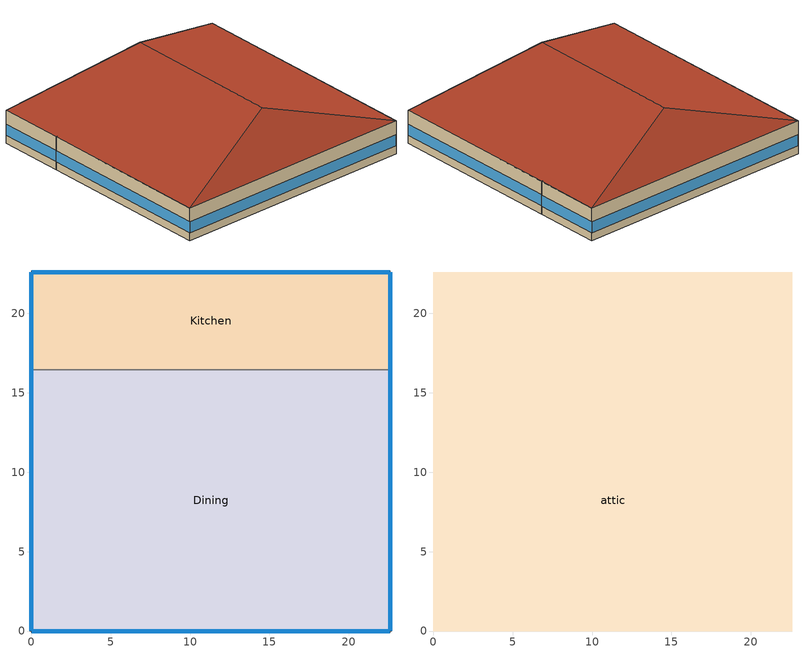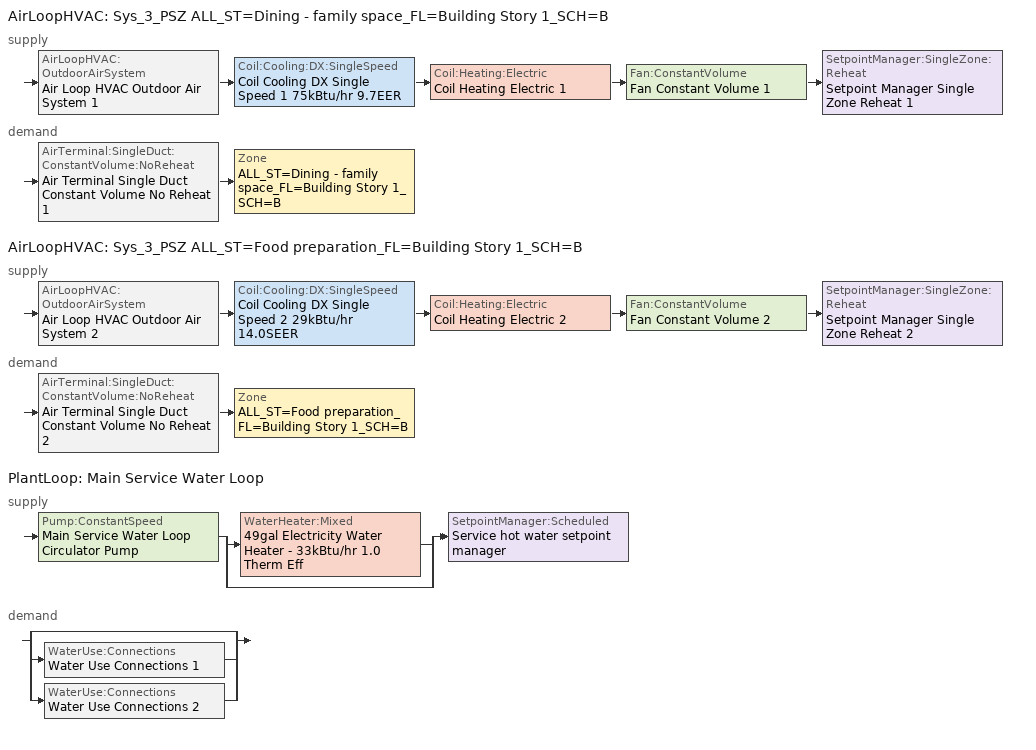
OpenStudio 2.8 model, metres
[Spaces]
Kitchen
 floor ground: 22.61,22.61 22.61,16.44 0,16.44 0,22.61 z0
 wall outside: 22.61,16.44 22.61,22.61 0,22.61 0,16.44 z0:3.05
 wall to Dining: 0,16.44 22.61,16.44 z0:3.05
 window (BTAP-Ext-FixedWindow:U=0.220 SHGC=0.600): 22.61,16.47 22.61,22.58 / 0,22.58 0,16.47 z0.76:1.79; 22.58,22.61 0.03,22.61 z0.76:1.78
Dining
 floor ground: 22.61,16.44 22.61,0 0,0 0,16.44 z0
 wall outside: 0,16.44 0,0 22.61,0 22.61,16.44 z0:3.05
 window (BTAP-Ext-FixedWindow:U=0.220 SHGC=0.600): 22.61,0.03 22.61,16.42 / 0.03,0 22.58,0 / 0,16.42 0,0.03 z0.76:1.78
attic
 floor to Dining: 22.61,16.44 22.61,0 0,0 0,16.44 z3.05
 floor to Kitchen: 22.61,22.61 22.61,16.44 0,16.44 0,22.61 z3.05
 roof outside: 11.3,18.84,6.82 22.61,22.61,3.05 0,22.61,3.05; 11.3,3.77,6.82 0,0,3.05 22.61,0,3.05; 11.3,18.84,6.82 0,22.61,3.05 0,0,3.05 11.3,3.77,6.82; 11.3,3.77,6.82 22.61,0,3.05 22.61,22.61,3.05 11.3,18.84,6.82
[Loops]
AirLoopHVAC 'Sys_3_PSZ ALL_ST=Dining - family space_FL=Building Story 1_SCH=B'
 supply: AirLoopHVAC:OutdoorAirSystem 'Air Loop HVAC Outdoor Air System 1' > Coil:Cooling:DX:SingleSpeed 'Coil Cooling DX Single Speed 1 75kBtu/hr 9.7EER' > Coil:Heating:Electric 'Coil Heating Electric 1' > Fan:ConstantVolume 'Fan Constant Volume 1' > SetpointManager:SingleZone:Reheat 'Setpoint Manager Single Zone Reheat 1'
 demand: AirTerminal:SingleDuct:ConstantVolume:NoReheat 'Air Terminal Single Duct Constant Volume No Reheat 1' > Zone 'ALL_ST=Dining - family space_FL=Building Story 1_SCH=B'
AirLoopHVAC 'Sys_3_PSZ ALL_ST=Food preparation_FL=Building Story 1_SCH=B'
 supply: AirLoopHVAC:OutdoorAirSystem 'Air Loop HVAC Outdoor Air System 2' > Coil:Cooling:DX:SingleSpeed 'Coil Cooling DX Single Speed 2 29kBtu/hr 14.0SEER' > Coil:Heating:Electric 'Coil Heating Electric 2' > Fan:ConstantVolume 'Fan Constant Volume 2' > SetpointManager:SingleZone:Reheat 'Setpoint Manager Single Zone Reheat 2'
 demand: AirTerminal:SingleDuct:ConstantVolume:NoReheat 'Air Terminal Single Duct Constant Volume No Reheat 2' > Zone 'ALL_ST=Food preparation_FL=Building Story 1_SCH=B'
PlantLoop 'Main Service Water Loop'
 supply: Pump:ConstantSpeed 'Main Service Water Loop Circulator Pump' > split
  | WaterHeater:Mixed '49gal Electricity Water Heater - 33kBtu/hr 1.0 Therm Eff'
  | bypass
  join > SetpointManager:Scheduled 'Service hot water setpoint manager'
 demand: split
  | bypass
  | WaterUse:Connections 'Water Use Connections 1'
  | WaterUse:Connections 'Water Use Connections 2'
[Site]
Calgary Intl AP_AB_CAN: Latitude {deg}=51.114; Longitude {deg}=-114.02; Time Zone {hr}=-7; Elevation {m}=1084.1; Terrain=City
[Building]
FullServiceRestaurant: North Axis {deg}=0; Default Construction Set=BTAP-Mass at hdd = 5000.0; Standards Number of Stories=1; Standards Number of Above Ground Stories=1; Standards Template=NECB2011; Standards Building Type=FullServiceRestaurant
[Site:WaterMainsTemperature]
Calculation Method=Correlation; Annual Average Outdoor Air Temperature {C}=5; Maximum Difference In Monthly Average Outdoor Air Temperatures {deltaC}=23.3
[Site:GroundTemperature:BuildingSurface]
19.527, 19.502, 19.536, 19.598, 20.002, 21.64, 22.225, 22.375, 21.449, 20.121, 19.802, 19.633
[SizingPeriod:DesignDay] Barometric Pressure {Pa}=88961; Sky Clearness=0; Rain Indicator=0; Snow Indicator=0; Day of Month=21; Daylight Saving Time Indicator=0; Humidity Indicating Type=Wetbulb; Dry-Bulb Temperature Range Modifier Type=DefaultMultipliers
Name | Maximum Dry-Bulb Temperature {C} | Daily Dry-Bulb Temperature Range {deltaC} | Humidity Indicating Conditions at Maximum Dry-Bulb | Wind Speed {m/s} | Wind Direction {deg} | Month | Day Type | Solar Model Indicator | ASHRAE Taub | ASHRAE Taud
Calgary Intl AP Ann Htg 99.6% Condns DB | -28.5 | 0 | -28.5 | 2.9 | 200 | 1 | WinterDesignDay | ASHRAEClearSky
Calgary Intl AP Ann Clg .4% Condns DB=>MWB | 28.5 | 12.1 | 16.1 | 4.5 | 160 | 7 | SummerDesignDay | ASHRAETau | 0.339 | 2.421
[Material:NoMass] Roughness=Smooth; Thermal Absorptance=0.9; Solar Absorptance=0.7
Name | Thermal Resistance {m2-K/W} | Visible Absorptance
Typical Carpet Pad; Typical Carpet Pad 1 | 0.21648 | 0.8
Typical Insulation 1 | 5.91238 | 0.7
Typical Insulation 2 | 4.49096 | 0.7
Typical Insulation 3 | 6.17282 | 0.7
Typical Carpet Pad 2 | 1.25503 | 0.8
Typical Carpet Pad 3; Typical Carpet Pad 4 | 3.45515 | 0.8
Typical Insulation 4 | 0.454528 | 0.7
Typical Insulation 5 | 0.454545 | 0.7
[Material]
Name | Roughness | Thickness {m} | Conductivity {W/m-K} | Density {kg/m3} | Specific Heat {J/kg-K} | Thermal Absorptance | Solar Absorptance | Visible Absorptance
G05 25mm wood | MediumSmooth | 0.0254 | 0.15 | 608 | 1630 | 0.9 | 0.5 | 0.5
100mm Normalweight concrete floor 1 | MediumSmooth | 0.1016 | 2.31 | 2322 | 832
G01 13mm gypsum board 1 | Smooth | 0.0127 | 0.16 | 800 | 1090 | 0.9 | 0.7 | 0.5
4 in. Normalweight Concrete Floor 1 | MediumRough | 0.1016 | 2.31 | 2322 | 832 | 0.9 | 0.7 | 0.7
1IN Stucco 1 | Smooth | 0.0253 | 0.6918 | 1858 | 837 | 0.9 | 0.7 | 0.92
8IN CONCRETE HW RefBldg 1 | Rough | 0.2032 | 1.311 | 2240 | 836.8 | 0.9 | 0.7 | 0.7
1/2IN Gypsum 1 | Smooth | 0.0127 | 0.16 | 784.9 | 830 | 0.9 | 0.4 | 0.4
Metal Roof Surface 1; F08 Metal surface 1 | Smooth | 0.0008 | 45.28 | 7824 | 500 | 0.9 | 0.7 | 0.7
6 in. Normalweight Concrete Floor 1; 6 in. Normalweight Concrete Floor 2; 6 in. Normalweight Concrete Floor 3 | MediumRough | 0.1524 | 2.31 | 2322 | 832 | 0.9 | 0.7 | 0.7
[Construction]
BTAP-Int-Partition; BTAP-Int-Door: G05 25mm wood
BTAP-Int-Floor: 100mm Normalweight concrete floor 1, Typical Carpet Pad
BTAP-Int-Wall: G01 13mm gypsum board 1, G01 13mm gypsum board 1
BTAP-Int-Ceiling: Typical Carpet Pad, 100mm Normalweight concrete floor 1
BTAP-Int-Window: SimpleGlazing
BTAP-Ext-Floor-Mass:U-0.162: Typical Insulation 1, 4 in. Normalweight Concrete Floor 1, Typical Carpet Pad 1
BTAP-Ext-Wall-Mass:U-0.21: 1IN Stucco 1, 8IN CONCRETE HW RefBldg 1, Typical Insulation 2, 1/2IN Gypsum 1
BTAP-Ext-Roof-Metal:U-0.162: Metal Roof Surface 1, Typical Insulation 3
BTAP-Grnd-Floor-Mass:U-0.757: 6 in. Normalweight Concrete Floor 1, Typical Carpet Pad 2
BTAP-Grnd-Wall-Mass:U-0.284: 6 in. Normalweight Concrete Floor 2, Typical Carpet Pad 3
BTAP-Grnd-Roof-Mass:U-0.284: 6 in. Normalweight Concrete Floor 3, Typical Carpet Pad 4
BTAP-Ext-FixedWindow:U=0.220 SHGC=0.600; BTAP-Ext-GlassDoors:U=0.220 SHGC=0.600; BTAP-Ext-Skylights:U=0.220 SHGC=0.600; BTAP-Ext-DaylightDomes:U=0.220 SHGC=0.600; BTAP-Ext-DaylightDiffuser:U=0.220 SHGC=0.600: SimpleGlazing:U=0.220 SHGC=0.600
BTAP-Ext-Door:U-2.2: F08 Metal surface 1, Typical Insulation 4
BTAP-Ext-OverHeadDoor:U-2.2: Typical Insulation 5
[DefaultConstructionSet]
BTAP-Mass at hdd = 5000.0: Default Exterior Surface Constructions=BTAP-Mass at hdd = 5000.0; Default Interior Surface Constructions=Default Surface Constructions 2; Default Ground Contact Surface Constructions=BTAP-Mass at hdd = 5000.0 1; Default Exterior SubSurface Constructions=BTAP-Mass at hdd = 5000.0; Default Interior SubSurface Constructions=Default Sub Surface Constructions 2; Interior Partition Construction=BTAP-Int-Partition
[DefaultSurfaceConstructions]
Name | Floor Construction | Wall Construction | Roof Ceiling Construction
Default Surface Constructions 2 | BTAP-Int-Floor | BTAP-Int-Wall | BTAP-Int-Ceiling
BTAP-Mass at hdd = 5000.0 | BTAP-Ext-Floor-Mass:U-0.162 | BTAP-Ext-Wall-Mass:U-0.21 | BTAP-Ext-Roof-Metal:U-0.162
BTAP-Mass at hdd = 5000.0 1 | BTAP-Grnd-Floor-Mass:U-0.757 | BTAP-Grnd-Wall-Mass:U-0.284 | BTAP-Grnd-Roof-Mass:U-0.284
[DefaultSubSurfaceConstructions]
Name | Fixed Window Construction | Operable Window Construction | Door Construction | Glass Door Construction | Overhead Door Construction | Skylight Construction | Tubular Daylight Dome Construction | Tubular Daylight Diffuser Construction
Default Sub Surface Constructions 2 | BTAP-Int-Window | BTAP-Int-Window | BTAP-Int-Door
BTAP-Mass at hdd = 5000.0 | BTAP-Ext-FixedWindow:U=0.220 SHGC=0.600 | BTAP-Ext-FixedWindow:U=0.220 SHGC=0.600 | BTAP-Ext-Door:U-2.2 | BTAP-Ext-GlassDoors:U=0.220 SHGC=0.600 | BTAP-Ext-OverHeadDoor:U-2.2 | BTAP-Ext-Skylights:U=0.220 SHGC=0.600 | BTAP-Ext-DaylightDomes:U=0.220 SHGC=0.600 | BTAP-Ext-DaylightDiffuser:U=0.220 SHGC=0.600
[WindowMaterial:SimpleGlazingSystem] U-Factor {W/m2-K}=2.2; Solar Heat Gain Coefficient=0.6; Visible Transmittance=0.21
SimpleGlazing; SimpleGlazing:U=0.220 SHGC=0.600
[Space]
Name | Space Type | Building Story | Thermal Zone | Part of Total Floor Area
Kitchen | Space Function Food preparation | Building Story 1 | ALL_ST=Food preparation_FL=Building Story 1_SCH=B | Yes
Dining | Space Function Dining - family space | Building Story 1 | ALL_ST=Dining - family space_FL=Building Story 1_SCH=B | Yes
attic | Space Function - undefined - | Building Story 2 | ALL_ST=- undefined -_FL=Building Story 2_SCH=A | No
[BuildingStory]
Name | Nominal Z Coordinate {m}
Building Story 1 | 0
Building Story 2 | 3.0488
[SpaceType] Standards Building Type=Space Function
Name | Default Schedule Set | Design Specification Outdoor Air Object | Standards Space Type
Space Function - undefined - | Space Function - undefined - Schedule Set | Space Function - undefined - Ventilation | - undefined -
Space Function Dining - family space | Space Function Dining - family space Schedule Set | Space Function Dining - family space Ventilation | Dining - family space
Space Function Food preparation | Space Function Food preparation Schedule Set | Space Function Food preparation Ventilation | Food preparation
[DesignSpecification:OutdoorAir] Outdoor Air Flow per Person {m3/s-person}=0; Outdoor Air Flow Air Changes per Hour {1/hr}=0
Name | Outdoor Air Flow per Floor Area {m3/s-m2} | Outdoor Air Method | Outdoor Air Flow Rate {m3/s}
Space Function - undefined - Ventilation | 0
Space Function Dining - family space Ventilation | 0.0035814 | Sum | 0
Space Function Food preparation Ventilation | 0.0013716 | Sum | 0
[DefaultScheduleSet] Infiltration Schedule=Always On
Name | Number of People Schedule | People Activity Level Schedule | Lighting Schedule | Electric Equipment Schedule
Space Function - undefined - Schedule Set
Space Function Dining - family space Schedule Set; Space Function Food preparation Schedule Set | NECB-B-Occupancy | NECB-Activity | NECB-B-Lighting | NECB-B-Electric-Equipment
[ThermostatSetpoint:DualSetpoint]
Name | Heating Setpoint Temperature Schedule | Cooling Setpoint Temperature Schedule
Space Function - undefined - Thermostat 3
Space Function Dining - family space Thermostat 3; Space Function Food preparation Thermostat 3 | NECB-B-Thermostat Setpoint-Heating | NECB-B-Thermostat Setpoint-Cooling
[People:Definition] Number of People Calculation Method=People/Area; Fraction Radiant=0.3
Name | People per Space Floor Area {person/m2}
Space Function Dining - family space People Definition | 0.0999967
Space Function Food preparation People Definition | 0.0500522
[People] Work Efficiency Schedule=Work Efficiency Schedule; Clothing Insulation Schedule=Clothing Schedule; Air Velocity Schedule=Air Velocity Schedule; Multiplier=1
Name | People Definition | Space or SpaceType
Space Function Dining - family space People | Space Function Dining - family space People Definition | Space Function Dining - family space
Space Function Food preparation People | Space Function Food preparation People Definition | Space Function Food preparation
[Lights:Definition] Design Level Calculation Method=Watts/Area; Fraction Radiant=0.5; Fraction Visible=0.2
Name | Watts per Space Floor Area {W/m2}
Space Function Dining - family space Lights Definition | 9.59992
Space Function Food preparation Lights Definition | 10.6999
[Lights] Fraction Replaceable=1
Name | Lights Definition | Space or SpaceType
Space Function Dining - family space Lights | Space Function Dining - family space Lights Definition | Space Function Dining - family space
Space Function Food preparation Lights | Space Function Food preparation Lights Definition | Space Function Food preparation
[ElectricEquipment:Definition] Design Level Calculation Method=Watts/Area; Fraction Radiant=0.5
Name | Watts per Space Floor Area {W/m2}
Space Function Dining - family space Elec Equip Definition | 0.999992
Space Function Food preparation Elec Equip Definition | 9.99992
[ElectricEquipment]
Name | Electric Equipment Definition | Space or SpaceType
Space Function Dining - family space Elec Equip | Space Function Dining - family space Elec Equip Definition | Space Function Dining - family space
Space Function Food preparation Elec Equip | Space Function Food preparation Elec Equip Definition | Space Function Food preparation
[SpaceInfiltration:DesignFlowRate] Schedule=Always On Discrete; Design Flow Rate Calculation Method=Flow/ExteriorArea; Flow per Exterior Surface Area {m3/s-m2}=0.00025; Constant Term Coefficient=0; Temperature Term Coefficient=0; Velocity Term Coefficient=0.224; Velocity Squared Term Coefficient=0
Name | Space or SpaceType
attic Infiltration | attic
Dining Infiltration | Dining
Kitchen Infiltration | Kitchen
[ThermalZone] Use Ideal Air Loads=No
Name | Thermostat
ALL_ST=- undefined -_FL=Building Story 2_SCH=A | Space Function - undefined - Thermostat 3
ALL_ST=Dining - family space_FL=Building Story 1_SCH=B | Space Function Dining - family space Thermostat 3
ALL_ST=Food preparation_FL=Building Story 1_SCH=B | Space Function Food preparation Thermostat 3
[Sizing:Zone] Zone Cooling Design Supply Air Temperature Input Method=SupplyAirTemperature; Zone Cooling Design Supply Air Temperature Difference {deltaC}=11.11; Zone Heating Design Supply Air Temperature Input Method=SupplyAirTemperature; Zone Heating Design Supply Air Temperature Difference {deltaC}=11.11; Zone Cooling Design Supply Air Humidity Ratio {kg-H2O/kg-air}=0.0085; Zone Heating Design Supply Air Humidity Ratio {kg-H2O/kg-air}=0.008; Cooling Design Air Flow Method=DesignDay; Heating Design Air Flow Method=DesignDay; Account for Dedicated Outdoor Air System=No; Dedicated Outdoor Air System Control Strategy=NeutralSupplyAir; Dedicated Outdoor Air Low Setpoint Temperature for Design {C}=autosize; Dedicated Outdoor Air High Setpoint Temperature for Design {C}=autosize
Name | Zone Cooling Design Supply Air Temperature {C} | Zone Heating Design Supply Air Temperature {C} | Zone Heating Sizing Factor | Zone Cooling Sizing Factor
ALL_ST=- undefined -_FL=Building Story 2_SCH=A | 14 | 40
ALL_ST=Dining - family space_FL=Building Story 1_SCH=B; ALL_ST=Food preparation_FL=Building Story 1_SCH=B | 13 | 43 | 1.3 | 1.1
[Zone equipment]
ALL_ST=Dining - family space_FL=Building Story 1_SCH=B: Air Terminal Single Duct Constant Volume No Reheat 1, Zone HVAC Baseboard Convective Electric 1
ALL_ST=Food preparation_FL=Building Story 1_SCH=B: Air Terminal Single Duct Constant Volume No Reheat 2, Zone HVAC Baseboard Convective Electric 2
[AirLoopHVAC] Design Supply Air Flow Rate {m3/s}=AutoSize
Name | Availability Schedule
Sys_3_PSZ ALL_ST=Dining - family space_FL=Building Story 1_SCH=B | Sys_3_PSZ ALL_ST=Dining - family space_FL=Building Story 1_SCH=B Occ Sch
Sys_3_PSZ ALL_ST=Food preparation_FL=Building Story 1_SCH=B | Sys_3_PSZ ALL_ST=Food preparation_FL=Building Story 1_SCH=B Occ Sch
[Sizing:System] Type of Load to Size On=Sensible; Design Outdoor Air Flow Rate {m3/s}=Autosize; Central Heating Maximum System Air Flow Ratio=1; Preheat Design Temperature {C}=7; Preheat Design Humidity Ratio {kg-H2O/kg-Air}=0.008; Precool Design Temperature {C}=13; Precool Design Humidity Ratio {kg-H2O/kg-Air}=0.008; Central Cooling Design Supply Air Temperature {C}=13; Central Heating Design Supply Air Temperature {C}=43; Sizing Option=NonCoincident; 100% Outdoor Air in Cooling=No; 100% Outdoor Air in Heating=No; Central Cooling Design Supply Air Humidity Ratio {kg-H2O/kg-Air}=0.0085; Central Heating Design Supply Air Humidity Ratio {kg-H2O/kg-Air}=0.008; Cooling Design Air Flow Method=DesignDay; Cooling Design Air Flow Rate {m3/s}=0; Heating Design Air Flow Method=DesignDay; Heating Design Air Flow Rate {m3/s}=0; System Outdoor Air Method=ZoneSum; Zone Maximum Outdoor Air Fraction=1; Cooling Supply Air Flow Rate Per Floor Area {m3/s-m2}=0.00996765; Cooling Fraction of Autosized Cooling Supply Air Flow Rate=1; Cooling Supply Air Flow Rate Per Unit Cooling Capacity {m3/s-W}=3.94755e-05; Heating Supply Air Flow Rate Per Floor Area {m3/s-m2}=0.00996765; Heating Fraction of Autosized Heating Supply Air Flow Rate=1; Heating Fraction of Autosized Cooling Supply Air Flow Rate=1; Heating Supply Air Flow Rate Per Unit Heating Capacity {m3/s-W}=3.15882e-05; Cooling Design Capacity Method=CoolingDesignCapacity; Cooling Design Capacity {W}=autosize; Cooling Design Capacity Per Floor Area {W/m2}=234.7; Fraction of Autosized Cooling Design Capacity=1; Heating Design Capacity Method=HeatingDesignCapacity; Heating Design Capacity {W}=autosize; Heating Design Capacity Per Floor Area {W/m2}=157; Fraction of Autosized Heating Design Capacity=1; Central Cooling Capacity Control Method=OnOff
Sys_3_PSZ ALL_ST=Dining - family space_FL=Building Story 1_SCH=B; Sys_3_PSZ ALL_ST=Food preparation_FL=Building Story 1_SCH=B
[Fan:ConstantVolume] Availability Schedule=Always On Discrete; Fan Total Efficiency=0.39975; Pressure Rise {Pa}=640; Maximum Flow Rate {m3/s}=AutoSize; Motor Efficiency=0.615
Fan Constant Volume 1; Fan Constant Volume 2
[Coil:Heating:Electric] Availability Schedule=Always On Discrete
Coil Heating Electric 1; Coil Heating Electric 2
[Coil:Cooling:DX:SingleSpeed] Availability Schedule=Always On Discrete; Rated Total Cooling Capacity {W}=autosize; Rated Sensible Heat Ratio=autosize; Rated Air Flow Rate {m3/s}=autosize; Rated Evaporator Fan Power Per Volume Flow Rate {W/(m3/s)}=773.3; Total Cooling Capacity Function of Temperature Curve=DXCOOL-NECB2011-REF-CAPFT; Total Cooling Capacity Function of Flow Fraction Curve=DXCOOL-NECB2011-REF-CAPFFLOW; Energy Input Ratio Function of Temperature Curve=DXCOOL-NECB2011-REF-COOLEIRFT; Energy Input Ratio Function of Flow Fraction Curve=DXCOOL-NECB2011-REF-COOLEIRFFLOW; Part Load Fraction Correlation Curve=DXCOOL-NECB2011-REF-COOLPLFFPLR; Condenser Type=AirCooled; Evaporative Condenser Effectiveness=0; Evaporative Condenser Air Flow Rate {m3/s}=Autosize; Evaporative Condenser Pump Rated Power Consumption {W}=Autosize; Crankcase Heater Capacity {W}=0; Maximum Outdoor Dry-Bulb Temperature for Crankcase Heater Operation {C}=0; Basin Heater Capacity {W/K}=0; Basin Heater Setpoint Temperature {C}=10
Name | Rated COP {W/W}
Coil Cooling DX Single Speed 1 75kBtu/hr 9.7EER | 3.36599
Coil Cooling DX Single Speed 2 29kBtu/hr 14.0SEER | 4.11713
[Controller:OutdoorAir] Minimum Outdoor Air Flow Rate {m3/s}=autosize; Maximum Outdoor Air Flow Rate {m3/s}=Autosize; Economizer Control Action Type=ModulateFlow; Lockout Type=NoLockout; Minimum Limit Type=FixedMinimum; High Humidity Control=No; Heat Recovery Bypass Control Type=BypassWhenWithinEconomizerLimits
Name | Economizer Control Type | Minimum Outdoor Air Schedule | Controller Mechanical Ventilation | Economizer Maximum Limit Dry-Bulb Temperature {C} | Economizer Maximum Limit Enthalpy {J/kg} | Economizer Minimum Limit Dry-Bulb Temperature {C}
Controller Outdoor Air 1 | DifferentialEnthalpy | Sys_3_PSZ ALL_ST=Dining - family space_FL=Building Story 1_SCH=B Occ Sch | Controller Mechanical Ventilation 1
Controller Outdoor Air 2 | NoEconomizer | Always On Discrete | Controller Mechanical Ventilation 2 | 28 | 64000 | -100
[Controller:MechanicalVentilation] Availability Schedule=Always On Discrete; Demand Controlled Ventilation=Yes; System Outdoor Air Method=ZoneSum
Controller Mechanical Ventilation 1; Controller Mechanical Ventilation 2
[AirLoopHVAC:OutdoorAirSystem]
Name | Controller
Air Loop HVAC Outdoor Air System 1 | Controller Outdoor Air 1
Air Loop HVAC Outdoor Air System 2 | Controller Outdoor Air 2
[SetpointManager:SingleZone:Reheat] Minimum Supply Air Temperature {C}=13; Maximum Supply Air Temperature {C}=43
Name | Control Zone
Setpoint Manager Single Zone Reheat 1 | ALL_ST=Dining - family space_FL=Building Story 1_SCH=B
Setpoint Manager Single Zone Reheat 2 | ALL_ST=Food preparation_FL=Building Story 1_SCH=B
[AirTerminal:SingleDuct:ConstantVolume:NoReheat] Availability Schedule=Always On Discrete; Maximum Air Flow Rate {m3/s}=AutoSize
Air Terminal Single Duct Constant Volume No Reheat 1; Air Terminal Single Duct Constant Volume No Reheat 2
[ZoneHVAC:Baseboard:Convective:Electric] Availability Schedule=Always On Discrete; Nominal Capacity {W}=autosize; Efficiency=1
Zone HVAC Baseboard Convective Electric 1; Zone HVAC Baseboard Convective Electric 2
[PlantLoop]
Main Service Water Loop: Glycol Concentration=0; Maximum Loop Temperature {C}=60; Minimum Loop Temperature {C}=10; Plant Loop Volume {m3}=Autocalculate; Load Distribution Scheme=Optimal
[Sizing:Plant]
Main Service Water Loop: Loop Type=Heating; Design Loop Exit Temperature {C}=60; Loop Design Temperature Difference {deltaC}=5; Sizing Option=NonCoincident; Zone Timesteps in Averaging Window=1; Coincident Sizing Factor Mode=None
[SetpointManager:Scheduled]
Service hot water setpoint manager: Control Variable=Temperature; Schedule=Service Water Loop Temp - 140F
[Pump:ConstantSpeed]
Main Service Water Loop Circulator Pump: Rated Flow Rate {m3/s}=autosize; Rated Pump Head {Pa}=232.101; Rated Power Consumption {W}=autosize; Motor Efficiency=0.7; Fraction of Motor Inefficiencies to Fluid Stream=0; Pump Control Type=Intermittent; Design Power Sizing Method=PowerPerFlowPerPressure; Design Electric Power per Unit Flow Rate {W/(m3/s)}=348701.1; Design Shaft Power per Unit Flow Rate per Unit Head {W-s/m3-Pa}=1.28205
[WaterHeater:Mixed]
49gal Electricity Water Heater - 33kBtu/hr 1.0 Therm Eff: Tank Volume {m3}=0.184338; Setpoint Temperature Schedule=Service Water Loop Temp - 140F; Deadband Temperature Difference {deltaC}=2; Maximum Temperature Limit {C}=60; Heater Control Type=Cycle; Heater Maximum Capacity {W}=9631.68; Heater Fuel Type=Electricity; Heater Thermal Efficiency=1; Off Cycle Parasitic Fuel Consumption Rate {W}=31.3783; Off Cycle Parasitic Fuel Type=Electricity; Off Cycle Parasitic Heat Fraction to Tank=0.8; On Cycle Parasitic Fuel Consumption Rate {W}=31.3783; On Cycle Parasitic Fuel Type=Electricity; On Cycle Parasitic Heat Fraction to Tank=0; Ambient Temperature Indicator=Schedule; Ambient Temperature Schedule=Water Heater Ambient Temp Schedule - 70f; Off Cycle Loss Coefficient to Ambient Temperature {W/K}=1.9766; On Cycle Loss Coefficient to Ambient Temperature {W/K}=1.9766; Use Side Effectiveness=1; Source Side Effectiveness=1; Use Side Design Flow Rate {m3/s}=autosize; Source Side Design Flow Rate {m3/s}=autosize; Indirect Water Heating Recovery Time {hr}=1.5; Source Side Flow Control Mode=IndirectHeatPrimarySetpoint
[WaterUse:Connections]
Name | Water Use Equipment Name 1
Water Use Connections 1 | Dining Service Water Use 0.38gal/min
Water Use Connections 2 | Kitchen Service Water Use 0.07gal/min
[WaterUse:Equipment:Definition]
Name | Peak Flow Rate {m3/s} | Target Temperature Schedule | Sensible Fraction Schedule | Latent Fraction Schedule
Dining Service Water Use Def 0.38gal/min | 2.39515e-05 | Schedule Ruleset 5 | Schedule Ruleset 3 | Schedule Ruleset 4
Kitchen Service Water Use Def 0.07gal/min | 4.49574e-06 | Schedule Ruleset 8 | Schedule Ruleset 6 | Schedule Ruleset 7
[WaterUse:Equipment] Flow Rate Fraction Schedule=NECB-B-Service Water Heating
Name | Water Use Equipment Definition | Space
Dining Service Water Use 0.38gal/min | Dining Service Water Use Def 0.38gal/min | Dining
Kitchen Service Water Use 0.07gal/min | Kitchen Service Water Use Def 0.07gal/min | Kitchen
[ZoneControl:ContaminantController] Carbon Dioxide Control Availability Schedule=indoor_co2_availability_schedule; Carbon Dioxide Setpoint Schedule=indoor_co2_setpoint_schedule
Name | Controlled Zone
attic Zone Control Contaminant Controller | ALL_ST=- undefined -_FL=Building Story 2_SCH=A
Dining Zone Control Contaminant Controller | ALL_ST=Dining - family space_FL=Building Story 1_SCH=B
Kitchen Zone Control Contaminant Controller | ALL_ST=Food preparation_FL=Building Story 1_SCH=B
[AvailabilityManager:NightCycle] Control Type=CycleOnAny; Thermostat Tolerance {deltaC}=1; Cycling Run Time {s}=3600
Availability Manager Night Cycle 1; Availability Manager Night Cycle 2
[Schedule:Ruleset]
Always On: Default Day Schedule=Always On Default
Clothing Schedule: Default Day Schedule=Clothing Schedule Default Winter Clothes
Air Velocity Schedule: Default Day Schedule=Air Velocity Schedule Default
Work Efficiency Schedule: Default Day Schedule=Work Efficiency Schedule Default
NECB-B-Occupancy: Default Day Schedule=NECB-B-Occupancy Default
NECB-Activity: Default Day Schedule=NECB-Activity Default; Summer Design Day Schedule=NECB-Activity Summer Design Day; Winter Design Day Schedule=NECB-Activity Winter Design Day
NECB-B-Lighting: Default Day Schedule=NECB-B-Lighting Default
NECB-B-Electric-Equipment: Default Day Schedule=NECB-B-Electric-Equipment Default
NECB-B-Thermostat Setpoint-Heating: Default Day Schedule=NECB-B-Thermostat Setpoint-Heating Default
NECB-B-Thermostat Setpoint-Cooling: Default Day Schedule=NECB-B-Thermostat Setpoint-Cooling Default
Service Water Loop Temp - 140F: Default Day Schedule=Service Water Loop Temp - 140F Default
Water Heater Ambient Temp Schedule - 70f: Default Day Schedule=Water Heater Ambient Temp Schedule - 70f Default
Schedule Ruleset 3: Default Day Schedule=Schedule Day 5
Schedule Ruleset 4: Default Day Schedule=Schedule Day 6
Schedule Ruleset 5: Default Day Schedule=Schedule Day 7
NECB-B-Service Water Heating: Default Day Schedule=NECB-B-Service Water Heating Default
Schedule Ruleset 6: Default Day Schedule=Schedule Day 8
Schedule Ruleset 7: Default Day Schedule=Schedule Day 9
Schedule Ruleset 8: Default Day Schedule=Schedule Day 10
Sys_3_PSZ ALL_ST=Dining - family space_FL=Building Story 1_SCH=B Occ Sch: Default Day Schedule=Sys_3_PSZ ALL_ST=Dining - family space_FL=Building Story 1_SCH=B Occ Sch Default; Summer Design Day Schedule=Sys_3_PSZ ALL_ST=Dining - family space_FL=Building Story 1_SCH=B Occ Sch Summer Design Day; Winter Design Day Schedule=Sys_3_PSZ ALL_ST=Dining - family space_FL=Building Story 1_SCH=B Occ Sch Winter Design Day
Sys_3_PSZ ALL_ST=Food preparation_FL=Building Story 1_SCH=B Occ Sch: Default Day Schedule=Sys_3_PSZ ALL_ST=Food preparation_FL=Building Story 1_SCH=B Occ Sch Default; Summer Design Day Schedule=Sys_3_PSZ ALL_ST=Food preparation_FL=Building Story 1_SCH=B Occ Sch Summer Design Day; Winter Design Day Schedule=Sys_3_PSZ ALL_ST=Food preparation_FL=Building Story 1_SCH=B Occ Sch Winter Design Day
[Schedule:Day]
Always On Default; Clothing Schedule Default Winter Clothes; Sys_3_PSZ ALL_ST=Dining - family space_FL=Building Story 1_SCH=B Occ Sch Default; Sys_3_PSZ ALL_ST=Dining - family space_FL=Building Story 1_SCH=B Occ Sch Winter Design Day; Sys_3_PSZ ALL_ST=Dining - family space_FL=Building Story 1_SCH=B Occ Sch Summer Design Day; Sys_3_PSZ ALL_ST=Food preparation_FL=Building Story 1_SCH=B Occ Sch Default; Sys_3_PSZ ALL_ST=Food preparation_FL=Building Story 1_SCH=B Occ Sch Winter Design Day; Sys_3_PSZ ALL_ST=Food preparation_FL=Building Story 1_SCH=B Occ Sch Summer Design Day: 24, 0, 1
Clothing Schedule Summer Clothes: 24, 0, 0.5
Air Velocity Schedule Default; Schedule Day 5; Schedule Day 8: 24, 0, 0.2
Work Efficiency Schedule Default: 24, 0, 0
NECB-B-Occupancy Default; NECB-B-Occupancy Default|Wkdy Day: 1, 0, 0.3, 2, 0, 0.1, 9, 0, 0, 10, 0, 0.1, 11, 0, 0.2, 12, 0, 0.5, 13, 0, 0.9, 14, 0, 0.8, 15, 0, 0.5, 17, 0, 0.2, 18, 0, 0.3, 19, 0, 0.6, 22, 0, 0.9, 23, 0, 0.6, 24, 0, 0.4
NECB-B-Occupancy Sat Day: 1, 0, 0.5, 2, 0, 0.3, 9, 0, 0, 10, 0, 0.1, 11, 0, 0.2, 12, 0, 0.5, 13, 0, 0.9, 14, 0, 0.8, 15, 0, 0.5, 17, 0, 0.2, 18, 0, 0.3, 19, 0, 0.6, 22, 0, 0.9, 24, 0, 0.6
NECB-B-Occupancy Sun|Hol Day: 1, 0, 0.1, 2, 0, 0.3, 10, 0, 0, 11, 0, 0.1, 12, 0, 0.4, 14, 0, 0.5, 15, 0, 0.4, 18, 0, 0.2, 19, 0, 0.5, 21, 0, 0.7, 22, 0, 0.5, 23, 0, 0.3, 24, 0, 0.1
NECB-Activity Default; NECB-Activity Winter Design Day; NECB-Activity Summer Design Day: 24, 0, 130
NECB-B-Lighting Default; NECB-B-Lighting Default|Wkdy Day; NECB-B-Lighting Sat Day; NECB-B-Electric-Equipment Default; NECB-B-Electric-Equipment Default|Wkdy Day; NECB-B-Electric-Equipment Sat Day: 1, 0, 0.9, 2, 0, 0.5, 9, 0, 0.1, 10, 0, 0.5, 11, 0, 0.7, 24, 0, 0.9
NECB-B-Lighting Sun|Hol Day; NECB-B-Electric-Equipment Sun|Hol Day: 2, 0, 0.5, 10, 0, 0.1, 11, 0, 0.5, 23, 0, 0.9, 24, 0, 0.5
NECB-B-Thermostat Setpoint-Heating Default; NECB-B-Thermostat Setpoint-Heating Default|Wkdy Day; NECB-B-Thermostat Setpoint-Heating Sat Day: 2, 0, 22, 8, 0, 18, 9, 0, 20, 24, 0, 22
NECB-B-Thermostat Setpoint-Heating Sun|Hol Day: 1, 0, 18, 2, 0, 22, 9, 0, 18, 10, 0, 20, 23, 0, 22, 24, 0, 18
NECB-B-Thermostat Setpoint-Cooling Default; NECB-B-Thermostat Setpoint-Cooling Default|Wkdy Day; NECB-B-Thermostat Setpoint-Cooling Sat Day: 1, 0, 24, 8, 0, 35, 24, 0, 24
NECB-B-Thermostat Setpoint-Cooling Sun|Hol Day: 9, 0, 35, 23, 0, 24, 24, 0, 35
Service Water Loop Temp - 140F Default; Schedule Day 7; Schedule Day 10: 24, 0, 60
Water Heater Ambient Temp Schedule - 70f Default: 24, 0, 21.1111
Schedule Day 6; Schedule Day 9: 24, 0, 0.05
NECB-B-Service Water Heating Default; NECB-B-Service Water Heating Default|Wkdy Day: 1, 0, 0.6, 2, 0, 0.5, 9, 0, 0.05, 11, 0, 0.7, 12, 0, 0.4, 13, 0, 0.5, 15, 0, 0.6, 16, 0, 0.4, 18, 0, 0.3, 19, 0, 0.4, 20, 0, 0.5, 22, 0, 0.8, 24, 0, 0.9
NECB-B-Service Water Heating Sat Day: 1, 0, 0.7, 2, 0, 0.6, 9, 0, 0.05, 11, 0, 0.7, 12, 0, 0.4, 13, 0, 0.5, 15, 0, 0.6, 16, 0, 0.4, 18, 0, 0.3, 19, 0, 0.4, 20, 0, 0.5, 22, 0, 0.8, 24, 0, 0.9
NECB-B-Service Water Heating Sun|Hol Day: 1, 0, 0.5, 2, 0, 0.6, 9, 0, 0.05, 11, 0, 0.7, 12, 0, 0.4, 13, 0, 0.5, 15, 0, 0.6, 16, 0, 0.4, 18, 0, 0.3, 19, 0, 0.4, 20, 0, 0.5, 22, 0, 0.8, 24, 0, 0.5
Sys_3_PSZ ALL_ST=Dining - family space_FL=Building Story 1_SCH=B Occ Sch Monday; Sys_3_PSZ ALL_ST=Dining - family space_FL=Building Story 1_SCH=B Occ Sch Tuesday; Sys_3_PSZ ALL_ST=Dining - family space_FL=Building Story 1_SCH=B Occ Sch Wednesday; Sys_3_PSZ ALL_ST=Dining - family space_FL=Building Story 1_SCH=B Occ Sch Thursday; Sys_3_PSZ ALL_ST=Dining - family space_FL=Building Story 1_SCH=B Occ Sch Friday; Sys_3_PSZ ALL_ST=Food preparation_FL=Building Story 1_SCH=B Occ Sch Monday; Sys_3_PSZ ALL_ST=Food preparation_FL=Building Story 1_SCH=B Occ Sch Tuesday; Sys_3_PSZ ALL_ST=Food preparation_FL=Building Story 1_SCH=B Occ Sch Wednesday; Sys_3_PSZ ALL_ST=Food preparation_FL=Building Story 1_SCH=B Occ Sch Thursday; Sys_3_PSZ ALL_ST=Food preparation_FL=Building Story 1_SCH=B Occ Sch Friday: 1, 0, 1, 10, 0, 0, 24, 0, 1
Sys_3_PSZ ALL_ST=Dining - family space_FL=Building Story 1_SCH=B Occ Sch Saturday; Sys_3_PSZ ALL_ST=Food preparation_FL=Building Story 1_SCH=B Occ Sch Saturday: 2, 0, 1, 10, 0, 0, 24, 0, 1
Sys_3_PSZ ALL_ST=Dining - family space_FL=Building Story 1_SCH=B Occ Sch Sunday; Sys_3_PSZ ALL_ST=Food preparation_FL=Building Story 1_SCH=B Occ Sch Sunday: 1, 0, 0, 2, 0, 1, 11, 0, 0, 23, 0, 1, 24, 0, 0
[Schedule:Rule] Date Specification Type=DateRange; Start Day=1
Name | Schedule Ruleset | Rule Order | Day Schedule | Start Month | End Month | End Day | Apply Monday | Apply Tuesday | Apply Wednesday | Apply Thursday | Apply Friday | Apply Saturday | Apply Sunday
Schedule Rule 1 | Clothing Schedule | 0 | Clothing Schedule Summer Clothes | 5 | 9 | 30
Schedule Rule 2 | NECB-B-Occupancy | 2 | NECB-B-Occupancy Default|Wkdy Day | 1 | 12 | 31 | Yes | Yes | Yes | Yes | Yes
Schedule Rule 3 | NECB-B-Occupancy | 1 | NECB-B-Occupancy Sat Day | 1 | 12 | 31 |  |  |  |  |  | Yes
Schedule Rule 4 | NECB-B-Occupancy | 0 | NECB-B-Occupancy Sun|Hol Day | 1 | 12 | 31 |  |  |  |  |  |  | Yes
Schedule Rule 5 | NECB-B-Lighting | 2 | NECB-B-Lighting Default|Wkdy Day | 1 | 12 | 31 | Yes | Yes | Yes | Yes | Yes
Schedule Rule 6 | NECB-B-Lighting | 1 | NECB-B-Lighting Sat Day | 1 | 12 | 31 |  |  |  |  |  | Yes
Schedule Rule 7 | NECB-B-Lighting | 0 | NECB-B-Lighting Sun|Hol Day | 1 | 12 | 31 |  |  |  |  |  |  | Yes
Schedule Rule 8 | NECB-B-Electric-Equipment | 2 | NECB-B-Electric-Equipment Default|Wkdy Day | 1 | 12 | 31 | Yes | Yes | Yes | Yes | Yes
Schedule Rule 9 | NECB-B-Electric-Equipment | 1 | NECB-B-Electric-Equipment Sat Day | 1 | 12 | 31 |  |  |  |  |  | Yes
Schedule Rule 10 | NECB-B-Electric-Equipment | 0 | NECB-B-Electric-Equipment Sun|Hol Day | 1 | 12 | 31 |  |  |  |  |  |  | Yes
Schedule Rule 11 | NECB-B-Thermostat Setpoint-Heating | 2 | NECB-B-Thermostat Setpoint-Heating Default|Wkdy Day | 1 | 12 | 31 | Yes | Yes | Yes | Yes | Yes
Schedule Rule 12 | NECB-B-Thermostat Setpoint-Heating | 1 | NECB-B-Thermostat Setpoint-Heating Sat Day | 1 | 12 | 31 |  |  |  |  |  | Yes
Schedule Rule 13 | NECB-B-Thermostat Setpoint-Heating | 0 | NECB-B-Thermostat Setpoint-Heating Sun|Hol Day | 1 | 12 | 31 |  |  |  |  |  |  | Yes
Schedule Rule 14 | NECB-B-Thermostat Setpoint-Cooling | 2 | NECB-B-Thermostat Setpoint-Cooling Default|Wkdy Day | 1 | 12 | 31 | Yes | Yes | Yes | Yes | Yes
Schedule Rule 15 | NECB-B-Thermostat Setpoint-Cooling | 1 | NECB-B-Thermostat Setpoint-Cooling Sat Day | 1 | 12 | 31 |  |  |  |  |  | Yes
Schedule Rule 16 | NECB-B-Thermostat Setpoint-Cooling | 0 | NECB-B-Thermostat Setpoint-Cooling Sun|Hol Day | 1 | 12 | 31 |  |  |  |  |  |  | Yes
Schedule Rule 17 | NECB-B-Service Water Heating | 2 | NECB-B-Service Water Heating Default|Wkdy Day | 1 | 12 | 31 | Yes | Yes | Yes | Yes | Yes
Schedule Rule 18 | NECB-B-Service Water Heating | 1 | NECB-B-Service Water Heating Sat Day | 1 | 12 | 31 |  |  |  |  |  | Yes
Schedule Rule 19 | NECB-B-Service Water Heating | 0 | NECB-B-Service Water Heating Sun|Hol Day | 1 | 12 | 31 |  |  |  |  |  |  | Yes
Sys_3_PSZ ALL_ST=Dining - family space_FL=Building Story 1_SCH=B Occ Sch Monday Rule | Sys_3_PSZ ALL_ST=Dining - family space_FL=Building Story 1_SCH=B Occ Sch | 6 | Sys_3_PSZ ALL_ST=Dining - family space_FL=Building Story 1_SCH=B Occ Sch Monday | 1 | 12 | 25 | Yes
Sys_3_PSZ ALL_ST=Dining - family space_FL=Building Story 1_SCH=B Occ Sch Tuesday Rule | Sys_3_PSZ ALL_ST=Dining - family space_FL=Building Story 1_SCH=B Occ Sch | 5 | Sys_3_PSZ ALL_ST=Dining - family space_FL=Building Story 1_SCH=B Occ Sch Tuesday | 1 | 12 | 26 |  | Yes
Sys_3_PSZ ALL_ST=Dining - family space_FL=Building Story 1_SCH=B Occ Sch Wednesday Rule | Sys_3_PSZ ALL_ST=Dining - family space_FL=Building Story 1_SCH=B Occ Sch | 4 | Sys_3_PSZ ALL_ST=Dining - family space_FL=Building Story 1_SCH=B Occ Sch Wednesday | 1 | 12 | 27 |  |  | Yes
Sys_3_PSZ ALL_ST=Dining - family space_FL=Building Story 1_SCH=B Occ Sch Thursday Rule | Sys_3_PSZ ALL_ST=Dining - family space_FL=Building Story 1_SCH=B Occ Sch | 3 | Sys_3_PSZ ALL_ST=Dining - family space_FL=Building Story 1_SCH=B Occ Sch Thursday | 1 | 12 | 28 |  |  |  | Yes
Sys_3_PSZ ALL_ST=Dining - family space_FL=Building Story 1_SCH=B Occ Sch Friday Rule | Sys_3_PSZ ALL_ST=Dining - family space_FL=Building Story 1_SCH=B Occ Sch | 2 | Sys_3_PSZ ALL_ST=Dining - family space_FL=Building Story 1_SCH=B Occ Sch Friday | 1 | 12 | 29 |  |  |  |  | Yes
Sys_3_PSZ ALL_ST=Dining - family space_FL=Building Story 1_SCH=B Occ Sch Saturday Rule | Sys_3_PSZ ALL_ST=Dining - family space_FL=Building Story 1_SCH=B Occ Sch | 1 | Sys_3_PSZ ALL_ST=Dining - family space_FL=Building Story 1_SCH=B Occ Sch Saturday | 1 | 12 | 30 |  |  |  |  |  | Yes
Sys_3_PSZ ALL_ST=Dining - family space_FL=Building Story 1_SCH=B Occ Sch Sunday Rule | Sys_3_PSZ ALL_ST=Dining - family space_FL=Building Story 1_SCH=B Occ Sch | 0 | Sys_3_PSZ ALL_ST=Dining - family space_FL=Building Story 1_SCH=B Occ Sch Sunday | 1 | 12 | 31 |  |  |  |  |  |  | Yes
Sys_3_PSZ ALL_ST=Food preparation_FL=Building Story 1_SCH=B Occ Sch Monday Rule | Sys_3_PSZ ALL_ST=Food preparation_FL=Building Story 1_SCH=B Occ Sch | 6 | Sys_3_PSZ ALL_ST=Food preparation_FL=Building Story 1_SCH=B Occ Sch Monday | 1 | 12 | 25 | Yes
Sys_3_PSZ ALL_ST=Food preparation_FL=Building Story 1_SCH=B Occ Sch Tuesday Rule | Sys_3_PSZ ALL_ST=Food preparation_FL=Building Story 1_SCH=B Occ Sch | 5 | Sys_3_PSZ ALL_ST=Food preparation_FL=Building Story 1_SCH=B Occ Sch Tuesday | 1 | 12 | 26 |  | Yes
Sys_3_PSZ ALL_ST=Food preparation_FL=Building Story 1_SCH=B Occ Sch Wednesday Rule | Sys_3_PSZ ALL_ST=Food preparation_FL=Building Story 1_SCH=B Occ Sch | 4 | Sys_3_PSZ ALL_ST=Food preparation_FL=Building Story 1_SCH=B Occ Sch Wednesday | 1 | 12 | 27 |  |  | Yes
Sys_3_PSZ ALL_ST=Food preparation_FL=Building Story 1_SCH=B Occ Sch Thursday Rule | Sys_3_PSZ ALL_ST=Food preparation_FL=Building Story 1_SCH=B Occ Sch | 3 | Sys_3_PSZ ALL_ST=Food preparation_FL=Building Story 1_SCH=B Occ Sch Thursday | 1 | 12 | 28 |  |  |  | Yes
Sys_3_PSZ ALL_ST=Food preparation_FL=Building Story 1_SCH=B Occ Sch Friday Rule | Sys_3_PSZ ALL_ST=Food preparation_FL=Building Story 1_SCH=B Occ Sch | 2 | Sys_3_PSZ ALL_ST=Food preparation_FL=Building Story 1_SCH=B Occ Sch Friday | 1 | 12 | 29 |  |  |  |  | Yes
Sys_3_PSZ ALL_ST=Food preparation_FL=Building Story 1_SCH=B Occ Sch Saturday Rule | Sys_3_PSZ ALL_ST=Food preparation_FL=Building Story 1_SCH=B Occ Sch | 1 | Sys_3_PSZ ALL_ST=Food preparation_FL=Building Story 1_SCH=B Occ Sch Saturday | 1 | 12 | 30 |  |  |  |  |  | Yes
Sys_3_PSZ ALL_ST=Food preparation_FL=Building Story 1_SCH=B Occ Sch Sunday Rule | Sys_3_PSZ ALL_ST=Food preparation_FL=Building Story 1_SCH=B Occ Sch | 0 | Sys_3_PSZ ALL_ST=Food preparation_FL=Building Story 1_SCH=B Occ Sch Sunday | 1 | 12 | 31 |  |  |  |  |  |  | Yes
[Schedule:Constant]
Always On Discrete: Value=1
[Curve:Biquadratic] Minimum Value of x=13; Maximum Value of x=24; Minimum Value of y=24; Maximum Value of y=46
Name | Coefficient1 Constant | Coefficient2 x | Coefficient3 x**2 | Coefficient4 y | Coefficient5 y**2 | Coefficient6 x*y
DXCOOL-NECB2011-REF-CAPFT | 0.867905 | 0.0142459 | 0.00055436 | -0.0075575 | 3.3e-05 | -0.0001918
DXCOOL-NECB2011-REF-COOLEIRFT | 0.114171 | 0.0281822 | -0.0004199 | 0.0214108 | 0.000161028 | -0.000679104
[Curve:Quadratic] Minimum Value of x=0.5; Maximum Value of x=1.5
Name | Coefficient1 Constant | Coefficient2 x | Coefficient3 x**2
DXCOOL-NECB2011-REF-CAPFFLOW | 0.8 | 0.2 | 0
DXCOOL-NECB2011-REF-COOLEIRFFLOW | 1.1552 | -0.1808 | 0.0256
[Schedule:Compact]
indoor_co2_availability_schedule: Through: 12/31, For: AllDays, Until: 24:00, 1
indoor_co2_setpoint_schedule: Through: 12/31, For: AllDays, Until: 24:00, 1000
[Curve:Cubic]
DXCOOL-NECB2011-REF-COOLPLFFPLR: Coefficient1 Constant=0.0277; Coefficient2 x=4.9151; Coefficient3 x**2=-8.184; Coefficient4 x**3=4.2702; Minimum Value of x=0.7; Maximum Value of x=1
